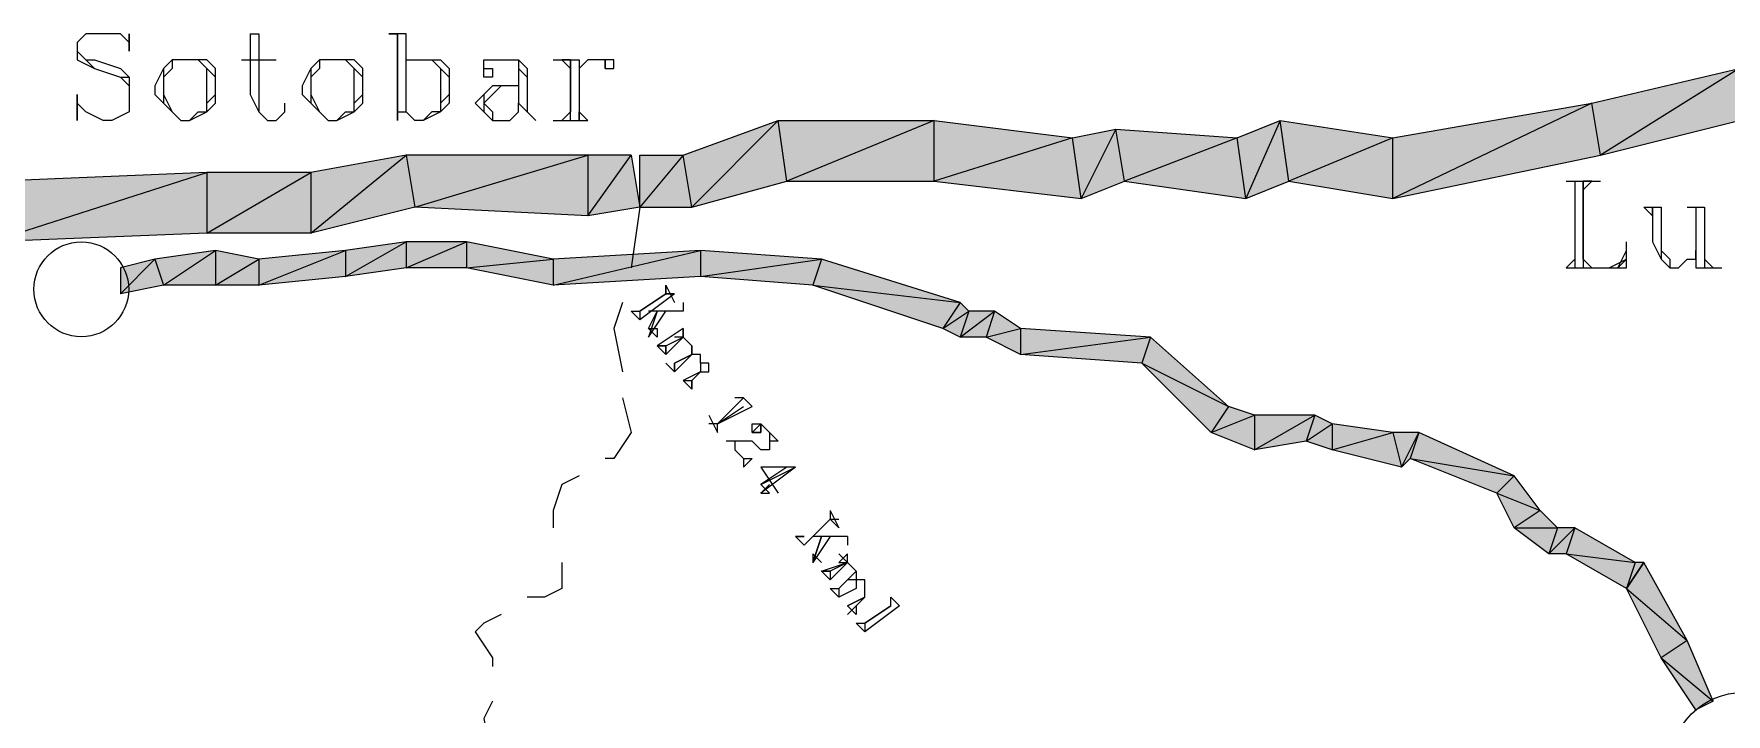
# Model space of a CAD drawing. Header units: millimetres. Extents: x 658 to 813, y 806 to 883.
# Drawn here: x 787.91 to 788.504, y 865.043 to 865.281 of the extents above; entities that cross this region are included whole.
import ezdxf

# ---------------------------------------------------------------- set-up
doc = ezdxf.new("R2010")
doc.units = ezdxf.units.MM
doc.header["$LTSCALE"] = 0.1
doc.linetypes.add('atContinuous2', pattern=[0])
for name, color, linetype in [('BATKAB', 7, 'Continuous'), ('KLEKTOR2', 7, 'Continuous'), ('pantai1', 7, 'Continuous'), ('SYMBOL', 7, 'Continuous'), ('TEXT', 8, 'Continuous'), ('zat_Mask_solid', 7, 'Continuous')]:
    doc.layers.add(name, color=color, linetype=linetype)

msp = doc.modelspace()

# ---------------------------------------------------------------- hatches: boundary and pattern name
at = {"layer": 'KLEKTOR2'}
h = msp.add_hatch(color=7, dxfattribs=at)
h.paths.add_polyline_path([(788.01912, 865.20535), (788.01912, 865.19623), (788.0404, 865.20839)], flags=17)
h.paths.add_polyline_path([(788.01912, 865.19623), (788.0404, 865.20839), (788.0404, 865.19927)], flags=17)
h = msp.add_hatch(color=7, dxfattribs=at)
h.paths.add_polyline_path([(788.0404, 865.20839), (788.0404, 865.19927), (788.06168, 865.20839)], flags=16)
h.paths.add_polyline_path([(788.0404, 865.19927), (788.06168, 865.20839), (788.06168, 865.19927)])
h = msp.add_hatch(color=7, dxfattribs=at)
h.paths.add_polyline_path([(787.94008, 865.19927), (787.94008, 865.19015), (787.95224, 865.20231)], flags=17)
h.paths.add_polyline_path([(787.94008, 865.19015), (787.95224, 865.20231), (787.95528, 865.19319)])
h = msp.add_hatch(color=7, dxfattribs=at)
h.paths.add_polyline_path([(787.95224, 865.20231), (787.95528, 865.19319), (787.97352, 865.20535)])
h.paths.add_polyline_path([(787.95528, 865.19319), (787.97352, 865.20535), (787.97352, 865.19319)], flags=17)
h = msp.add_hatch(color=7, dxfattribs=at)
h.paths.add_polyline_path([(787.97352, 865.20535), (787.97352, 865.19319), (787.98872, 865.20231)])
h.paths.add_polyline_path([(787.97352, 865.19319), (787.98872, 865.20231), (787.98872, 865.19319)], flags=17)
h = msp.add_hatch(color=7, dxfattribs=at)
h.paths.add_polyline_path([(787.98872, 865.20231), (787.98872, 865.19319), (788.01912, 865.20535)], flags=17)
h.paths.add_polyline_path([(787.98872, 865.19319), (788.01912, 865.20535), (788.01912, 865.19623)], flags=17)
h = msp.add_hatch(color=7, dxfattribs=at)
h.paths.add_polyline_path([(788.09208, 865.20231), (788.09208, 865.19319), (788.14376, 865.20535)], flags=17)
h.paths.add_polyline_path([(788.09208, 865.19319), (788.14376, 865.20535), (788.14376, 865.19623)], flags=17)
h = msp.add_hatch(color=7, dxfattribs=at)
h.paths.add_polyline_path([(788.238, 865.18407), (788.23496, 865.17495), (788.24712, 865.18407)], flags=16)
h.paths.add_polyline_path([(788.23496, 865.17495), (788.24712, 865.18407), (788.24408, 865.17495)])
h = msp.add_hatch(color=7, dxfattribs=at)
h.paths.add_polyline_path([(788.33832, 865.14758), (788.33832, 865.13542), (788.3596, 865.14758)], flags=16)
h.paths.add_polyline_path([(788.33832, 865.13542), (788.3596, 865.14758), (788.35656, 865.13846)])
h = msp.add_hatch(color=7, dxfattribs=at)
h.paths.add_polyline_path([(788.38696, 865.1415), (788.39, 865.12934), (788.39608, 865.1415)])
h.paths.add_polyline_path([(788.39, 865.12934), (788.39608, 865.1415), (788.39304, 865.13238)], flags=17)
h = msp.add_hatch(color=7, dxfattribs=at)
h.paths.add_polyline_path([(788.44472, 865.10806), (788.44168, 865.09894), (788.45081, 865.10806)], flags=16)
h.paths.add_polyline_path([(788.44168, 865.09894), (788.45081, 865.10806), (788.44777, 865.09894)])
for points in [[(788.47513, 865.0959), (788.46905, 865.08678), (788.49033, 865.06854)], [(788.46905, 865.08678), (788.49033, 865.06854), (788.48121, 865.06246)], [(788.49033, 865.06854), (788.48121, 865.06246), (788.49945, 865.04726)], [(788.48121, 865.06246), (788.49945, 865.04726), (788.49337, 865.04422)]]:
    msp.add_hatch(color=7, dxfattribs=at).paths.add_polyline_path(points)
at = {"layer": 'pantai1'}
h = msp.add_hatch(color=7, dxfattribs=at)
h.paths.add_polyline_path([(788.50857, 865.25095), (788.50857, 865.26919), (788.45993, 865.23879)], flags=17)
h.paths.add_polyline_path([(788.50857, 865.26919), (788.45993, 865.23879), (788.45689, 865.25703)])
h = msp.add_hatch(color=7, dxfattribs=at)
h.paths.add_polyline_path([(788.45993, 865.23879), (788.45689, 865.25703), (788.38696, 865.22359)])
h.paths.add_polyline_path([(788.45689, 865.25703), (788.38696, 865.22359), (788.38696, 865.24487)], flags=17)
h = msp.add_hatch(color=7, dxfattribs=at)
h.paths.add_polyline_path([(788.22584, 865.22967), (788.22584, 865.25095), (788.17416, 865.22967)], flags=17)
h.paths.add_polyline_path([(788.22584, 865.25095), (788.17416, 865.22967), (788.17112, 865.25095)])
h = msp.add_hatch(color=7, dxfattribs=at)
h.paths.add_polyline_path([(788.00696, 865.23271), (788.00696, 865.21143), (788.0404, 865.23879)], flags=17)
h.paths.add_polyline_path([(788.00696, 865.21143), (788.0404, 865.23879), (788.04344, 865.22055)])
h = msp.add_hatch(color=7, dxfattribs=at)
h.paths.add_polyline_path([(788.10424, 865.23879), (788.10424, 865.21751), (788.11944, 865.23879)], flags=16)
h.paths.add_polyline_path([(788.10424, 865.21751), (788.11944, 865.23879), (788.12248, 865.22055)])
h = msp.add_hatch(color=7, dxfattribs=at)
h.paths.add_polyline_path([(788.14072, 865.22055), (788.13768, 865.23879), (788.12248, 865.22055)])
h.paths.add_polyline_path([(788.13768, 865.23879), (788.12248, 865.22055), (788.12248, 865.23879)], flags=17)
h = msp.add_hatch(color=7, dxfattribs=at)
h.paths.add_polyline_path([(787.89752, 865.22967), (787.89448, 865.20839), (787.97048, 865.23271)], flags=17)
h.paths.add_polyline_path([(787.89448, 865.20839), (787.97048, 865.23271), (787.97048, 865.21143)], flags=17)
h = msp.add_hatch(color=7, dxfattribs=at)
h.paths.add_polyline_path([(787.97048, 865.23271), (787.97048, 865.21143), (788.00696, 865.23271)], flags=16)
h.paths.add_polyline_path([(787.97048, 865.21143), (788.00696, 865.23271), (788.00696, 865.21143)])
at = {"layer": 'zat_Mask_solid'}
for points in [[(788.17112, 865.25095), (788.14072, 865.22055), (788.13768, 865.23879)], [(788.17416, 865.22967), (788.17112, 865.25095), (788.14072, 865.22055)], [(788.27448, 865.24487), (788.22584, 865.22967), (788.22584, 865.25095)], [(788.34744, 865.25095), (788.33528, 865.22359), (788.33224, 865.24487)], [(788.35048, 865.22967), (788.34744, 865.25095), (788.33528, 865.22359)], [(788.38696, 865.24487), (788.35048, 865.22967), (788.34744, 865.25095)], [(788.27752, 865.22359), (788.27448, 865.24487), (788.22584, 865.22967)], [(788.28968, 865.24791), (788.27752, 865.22359), (788.27448, 865.24487)], [(788.29272, 865.22967), (788.28968, 865.24791), (788.27752, 865.22359)], [(788.33224, 865.24487), (788.29272, 865.22967), (788.28968, 865.24791)], [(788.33528, 865.22359), (788.33224, 865.24487), (788.29272, 865.22967)], [(788.38696, 865.22359), (788.38696, 865.24487), (788.35048, 865.22967)], [(788.0404, 865.23879), (788.04344, 865.22055), (788.10424, 865.23879)], [(788.04344, 865.22055), (788.10424, 865.23879), (788.10424, 865.21751)], [(788.06168, 865.20839), (788.06168, 865.19927), (788.09208, 865.20231)], [(788.06168, 865.19927), (788.09208, 865.20231), (788.09208, 865.19319)], [(788.14376, 865.20535), (788.14376, 865.19623), (788.18632, 865.20231)], [(788.14376, 865.19623), (788.18632, 865.20231), (788.18328, 865.19319)], [(788.18632, 865.20231), (788.18328, 865.19319), (788.23496, 865.18711)], [(788.18328, 865.19319), (788.23496, 865.18711), (788.22888, 865.17799)], [(788.23496, 865.18711), (788.22888, 865.17799), (788.238, 865.18407)], [(788.22888, 865.17799), (788.238, 865.18407), (788.23496, 865.17495)], [(788.24712, 865.18407), (788.24408, 865.17495), (788.25624, 865.17799)], [(788.24408, 865.17495), (788.25624, 865.17799), (788.25624, 865.16887)], [(788.25624, 865.17799), (788.25624, 865.16887), (788.30184, 865.17495)], [(788.25624, 865.16887), (788.30184, 865.17495), (788.2988, 865.16583)], [(788.30184, 865.17495), (788.2988, 865.16583), (788.3292, 865.15062)], [(788.2988, 865.16583), (788.3292, 865.15062), (788.32312, 865.1415)], [(788.3292, 865.15062), (788.32312, 865.1415), (788.33832, 865.14758)], [(788.32312, 865.1415), (788.33832, 865.14758), (788.33832, 865.13542)], [(788.3596, 865.14758), (788.35656, 865.13846), (788.36568, 865.14454)], [(788.35656, 865.13846), (788.36568, 865.14454), (788.36568, 865.13542)], [(788.36568, 865.14454), (788.36568, 865.13542), (788.38696, 865.1415)], [(788.36568, 865.13542), (788.38696, 865.1415), (788.39, 865.12934)], [(788.39608, 865.1415), (788.39304, 865.13238), (788.42952, 865.1263)], [(788.39304, 865.13238), (788.42952, 865.1263), (788.42344, 865.12022)], [(788.42952, 865.1263), (788.42344, 865.12022), (788.43864, 865.11414)], [(788.42344, 865.12022), (788.43864, 865.11414), (788.42952, 865.10806)], [(788.43864, 865.11414), (788.42952, 865.10806), (788.44472, 865.10806)], [(788.42952, 865.10806), (788.44472, 865.10806), (788.44168, 865.09894)], [(788.45081, 865.10806), (788.44777, 865.09894), (788.47209, 865.0959)], [(788.44777, 865.09894), (788.47209, 865.0959), (788.46905, 865.08678)], [(788.47209, 865.0959), (788.46905, 865.08678), (788.47513, 865.0959)]]:
    msp.add_hatch(color=7, dxfattribs=at).paths.add_polyline_path(points)

# ---------------------------------------------------------------- linework, layer by layer
at = {"layer": 'BATKAB', "color": 7}
for points in [[(788.12248, 865.22055), (788.11944, 865.19927)], [(788.1164, 865.18711), (788.11336, 865.17799), (788.1164, 865.16278)], [(788.1164, 865.15366), (788.11944, 865.1415), (788.11336, 865.13238), (788.11032, 865.13238)], [(788.1012, 865.1263), (788.09512, 865.12326), (788.09208, 865.11414), (788.09208, 865.10806)], [(788.09512, 865.0959), (788.09512, 865.08678), (788.08904, 865.08374), (788.08296, 865.08374)], [(788.07384, 865.07766), (788.06776, 865.07462), (788.06472, 865.07158), (788.0708, 865.06246), (788.0708, 865.05942)], [(788.0708, 865.04726), (788.06776, 865.04118), (788.0708, 865.02598)]]:
    msp.add_lwpolyline(points, dxfattribs=at)
at = {"layer": 'KLEKTOR2', "color": 7}
for points in [[(788.01912, 865.20535), (788.01912, 865.19623), (788.0404, 865.20839), (788.01912, 865.20535)], [(788.01912, 865.19623), (788.0404, 865.20839), (788.0404, 865.19927), (788.01912, 865.19623)], [(788.0404, 865.20839), (788.0404, 865.19927), (788.06168, 865.20839), (788.0404, 865.20839)], [(788.0404, 865.19927), (788.06168, 865.20839), (788.06168, 865.19927), (788.0404, 865.19927)], [(788.06168, 865.20839), (788.06168, 865.19927), (788.09208, 865.20231), (788.06168, 865.20839)], [(787.94008, 865.19927), (787.94008, 865.19015), (787.95224, 865.20231), (787.94008, 865.19927)], [(787.94008, 865.19015), (787.95224, 865.20231), (787.95528, 865.19319), (787.94008, 865.19015)], [(787.95224, 865.20231), (787.95528, 865.19319), (787.97352, 865.20535), (787.95224, 865.20231)], [(787.95528, 865.19319), (787.97352, 865.20535), (787.97352, 865.19319), (787.95528, 865.19319)], [(787.97352, 865.20535), (787.97352, 865.19319), (787.98872, 865.20231), (787.97352, 865.20535)], [(787.97352, 865.19319), (787.98872, 865.20231), (787.98872, 865.19319), (787.97352, 865.19319)], [(787.98872, 865.20231), (787.98872, 865.19319), (788.01912, 865.20535), (787.98872, 865.20231)], [(787.98872, 865.19319), (788.01912, 865.20535), (788.01912, 865.19623), (787.98872, 865.19319)], [(788.06168, 865.19927), (788.09208, 865.20231), (788.09208, 865.19319), (788.06168, 865.19927)], [(788.09208, 865.20231), (788.09208, 865.19319), (788.14376, 865.20535), (788.09208, 865.20231)], [(788.09208, 865.19319), (788.14376, 865.20535), (788.14376, 865.19623), (788.09208, 865.19319)], [(788.14376, 865.20535), (788.14376, 865.19623), (788.18632, 865.20231), (788.14376, 865.20535)], [(788.14376, 865.19623), (788.18632, 865.20231), (788.18328, 865.19319), (788.14376, 865.19623)], [(788.18632, 865.20231), (788.18328, 865.19319), (788.23496, 865.18711), (788.18632, 865.20231)], [(788.18328, 865.19319), (788.23496, 865.18711), (788.22888, 865.17799), (788.18328, 865.19319)], [(788.23496, 865.18711), (788.22888, 865.17799), (788.238, 865.18407), (788.23496, 865.18711)], [(788.22888, 865.17799), (788.238, 865.18407), (788.23496, 865.17495), (788.22888, 865.17799)], [(788.238, 865.18407), (788.23496, 865.17495), (788.24712, 865.18407), (788.238, 865.18407)], [(788.23496, 865.17495), (788.24712, 865.18407), (788.24408, 865.17495), (788.23496, 865.17495)], [(788.24712, 865.18407), (788.24408, 865.17495), (788.25624, 865.17799), (788.24712, 865.18407)], [(788.24408, 865.17495), (788.25624, 865.17799), (788.25624, 865.16887), (788.24408, 865.17495)], [(788.25624, 865.17799), (788.25624, 865.16887), (788.30184, 865.17495), (788.25624, 865.17799)], [(788.25624, 865.16887), (788.30184, 865.17495), (788.2988, 865.16583), (788.25624, 865.16887)], [(788.30184, 865.17495), (788.2988, 865.16583), (788.3292, 865.15062), (788.30184, 865.17495)], [(788.2988, 865.16583), (788.3292, 865.15062), (788.32312, 865.1415), (788.2988, 865.16583)], [(788.3292, 865.15062), (788.32312, 865.1415), (788.33832, 865.14758), (788.3292, 865.15062)], [(788.32312, 865.1415), (788.33832, 865.14758), (788.33832, 865.13542), (788.32312, 865.1415)], [(788.33832, 865.14758), (788.33832, 865.13542), (788.3596, 865.14758), (788.33832, 865.14758)], [(788.33832, 865.13542), (788.3596, 865.14758), (788.35656, 865.13846), (788.33832, 865.13542)], [(788.3596, 865.14758), (788.35656, 865.13846), (788.36568, 865.14454), (788.3596, 865.14758)], [(788.35656, 865.13846), (788.36568, 865.14454), (788.36568, 865.13542), (788.35656, 865.13846)], [(788.36568, 865.14454), (788.36568, 865.13542), (788.38696, 865.1415), (788.36568, 865.14454)], [(788.36568, 865.13542), (788.38696, 865.1415), (788.39, 865.12934), (788.36568, 865.13542)], [(788.38696, 865.1415), (788.39, 865.12934), (788.39608, 865.1415), (788.38696, 865.1415)], [(788.39, 865.12934), (788.39608, 865.1415), (788.39304, 865.13238), (788.39, 865.12934)], [(788.39608, 865.1415), (788.39304, 865.13238), (788.42952, 865.1263), (788.39608, 865.1415)], [(788.39304, 865.13238), (788.42952, 865.1263), (788.42344, 865.12022), (788.39304, 865.13238)], [(788.42952, 865.1263), (788.42344, 865.12022), (788.43864, 865.11414), (788.42952, 865.1263)], [(788.42344, 865.12022), (788.43864, 865.11414), (788.42952, 865.10806), (788.42344, 865.12022)], [(788.43864, 865.11414), (788.42952, 865.10806), (788.44472, 865.10806), (788.43864, 865.11414)], [(788.42952, 865.10806), (788.44472, 865.10806), (788.44168, 865.09894), (788.42952, 865.10806)], [(788.44472, 865.10806), (788.44168, 865.09894), (788.45081, 865.10806), (788.44472, 865.10806)], [(788.44168, 865.09894), (788.45081, 865.10806), (788.44777, 865.09894), (788.44168, 865.09894)], [(788.45081, 865.10806), (788.44777, 865.09894), (788.47209, 865.0959), (788.45081, 865.10806)], [(788.44777, 865.09894), (788.47209, 865.0959), (788.46905, 865.08678), (788.44777, 865.09894)], [(788.47209, 865.0959), (788.46905, 865.08678), (788.47513, 865.0959), (788.47209, 865.0959)], [(788.47513, 865.0959), (788.46905, 865.08678), (788.49033, 865.06854), (788.47513, 865.0959)], [(788.46905, 865.08678), (788.49033, 865.06854), (788.48121, 865.06246), (788.46905, 865.08678)], [(788.49033, 865.06854), (788.48121, 865.06246), (788.49945, 865.04726), (788.49033, 865.06854)], [(788.48121, 865.06246), (788.49945, 865.04726), (788.49337, 865.04422), (788.48121, 865.06246)]]:
    msp.add_lwpolyline(points, dxfattribs=at)
at = {"layer": 'pantai1', "color": 7}
for points in [[(788.50857, 865.26919), (788.45993, 865.23879), (788.45689, 865.25703), (788.50857, 865.26919)], [(788.50857, 865.25095), (788.50857, 865.26919), (788.45993, 865.23879), (788.50857, 865.25095)], [(788.45993, 865.23879), (788.45689, 865.25703), (788.38696, 865.22359), (788.45993, 865.23879)], [(788.45689, 865.25703), (788.38696, 865.22359), (788.38696, 865.24487), (788.45689, 865.25703)], [(788.17112, 865.25095), (788.14072, 865.22055), (788.13768, 865.23879), (788.17112, 865.25095)], [(788.17416, 865.22967), (788.17112, 865.25095), (788.14072, 865.22055), (788.17416, 865.22967)], [(788.22584, 865.25095), (788.17416, 865.22967), (788.17112, 865.25095), (788.22584, 865.25095)], [(788.22584, 865.22967), (788.22584, 865.25095), (788.17416, 865.22967), (788.22584, 865.22967)], [(788.27448, 865.24487), (788.22584, 865.22967), (788.22584, 865.25095), (788.27448, 865.24487)], [(788.34744, 865.25095), (788.33528, 865.22359), (788.33224, 865.24487), (788.34744, 865.25095)], [(788.35048, 865.22967), (788.34744, 865.25095), (788.33528, 865.22359), (788.35048, 865.22967)], [(788.38696, 865.24487), (788.35048, 865.22967), (788.34744, 865.25095), (788.38696, 865.24487)], [(788.27752, 865.22359), (788.27448, 865.24487), (788.22584, 865.22967), (788.27752, 865.22359)], [(788.28968, 865.24791), (788.27752, 865.22359), (788.27448, 865.24487), (788.28968, 865.24791)], [(788.29272, 865.22967), (788.28968, 865.24791), (788.27752, 865.22359), (788.29272, 865.22967)], [(788.33224, 865.24487), (788.29272, 865.22967), (788.28968, 865.24791), (788.33224, 865.24487)], [(788.33528, 865.22359), (788.33224, 865.24487), (788.29272, 865.22967), (788.33528, 865.22359)], [(788.38696, 865.22359), (788.38696, 865.24487), (788.35048, 865.22967), (788.38696, 865.22359)], [(788.00696, 865.23271), (788.00696, 865.21143), (788.0404, 865.23879), (788.00696, 865.23271)], [(788.00696, 865.21143), (788.0404, 865.23879), (788.04344, 865.22055), (788.00696, 865.21143)], [(788.0404, 865.23879), (788.04344, 865.22055), (788.10424, 865.23879), (788.0404, 865.23879)], [(788.04344, 865.22055), (788.10424, 865.23879), (788.10424, 865.21751), (788.04344, 865.22055)], [(788.10424, 865.23879), (788.10424, 865.21751), (788.11944, 865.23879), (788.10424, 865.23879)], [(788.10424, 865.21751), (788.11944, 865.23879), (788.12248, 865.22055), (788.10424, 865.21751)], [(788.14072, 865.22055), (788.13768, 865.23879), (788.12248, 865.22055), (788.14072, 865.22055)], [(788.13768, 865.23879), (788.12248, 865.22055), (788.12248, 865.23879), (788.13768, 865.23879)], [(787.89752, 865.22967), (787.89448, 865.20839), (787.97048, 865.23271), (787.89752, 865.22967)], [(787.89448, 865.20839), (787.97048, 865.23271), (787.97048, 865.21143), (787.89448, 865.20839)], [(787.97048, 865.23271), (787.97048, 865.21143), (788.00696, 865.23271), (787.97048, 865.23271)], [(787.97048, 865.21143), (788.00696, 865.23271), (788.00696, 865.21143), (787.97048, 865.21143)]]:
    msp.add_lwpolyline(points, dxfattribs=at)
at = {"layer": 'SYMBOL', "color": 7, "linetype": 'atContinuous2'}
for centre, radius in [((787.92637, 865.19174), 0.01664), ((788.51004, 865.02458), 0.02572)]:
    msp.add_circle(centre, radius, dxfattribs=at)
at = {"layer": 'TEXT', "color": 7}
for points in [[(787.94312, 865.27831), (787.94312, 865.28135), (787.94312, 865.27527), (787.94312, 865.27831), (787.94008, 865.28135), (787.93704, 865.28135), (787.93096, 865.28135), (787.92792, 865.28135), (787.92488, 865.27831), (787.92488, 865.27527), (787.92488, 865.27223), (787.93096, 865.26919), (787.94008, 865.26615), (787.94312, 865.26311), (787.94312, 865.26007), (787.94312, 865.25703), (787.94312, 865.25399)], [(787.92792, 865.28135), (787.92488, 865.27831), (787.92488, 865.27527), (787.92792, 865.27223), (787.93096, 865.27223), (787.94008, 865.26919), (787.94312, 865.26615), (787.94312, 865.26311), (787.94312, 865.25703), (787.94312, 865.25399), (787.93704, 865.25095), (787.934, 865.25095), (787.92792, 865.25399), (787.92488, 865.25703), (787.92488, 865.26007), (787.92488, 865.25095), (787.92488, 865.25703)], [(787.98568, 865.28135), (787.98568, 865.26007), (787.98872, 865.25399), (787.99176, 865.25095), (787.9948, 865.25095), (787.99784, 865.25399), (787.99784, 865.25703)], [(787.98568, 865.28135), (787.98872, 865.28135), (787.98872, 865.25703), (787.98872, 865.25399), (787.99176, 865.25095)], [(787.98872, 865.28135), (787.98872, 865.25703), (787.98872, 865.25399)], [(788.03736, 865.25399), (788.03736, 865.28135), (788.03736, 865.25095), (788.03736, 865.25399), (788.0404, 865.25399), (788.0404, 865.28135), (788.03432, 865.28135)], [(788.03432, 865.28135), (788.03736, 865.28135)], [(787.92488, 865.27527), (787.92792, 865.27223), (787.93096, 865.26919), (787.94008, 865.26615), (787.94312, 865.26615), (787.94312, 865.26311)], [(787.96136, 865.27223), (787.95832, 865.27223), (787.95528, 865.26919), (787.95224, 865.26311), (787.95224, 865.26007), (787.95528, 865.25703), (787.95832, 865.25399), (787.96136, 865.25095), (787.9644, 865.25095), (787.97048, 865.25399), (787.97352, 865.25703), (787.97352, 865.26007), (787.97352, 865.26311), (787.97352, 865.26919), (787.97048, 865.27223), (787.9644, 865.27223), (787.96136, 865.27223)], [(787.96136, 865.27223), (787.95832, 865.27223), (787.95832, 865.26919), (787.95528, 865.26615), (787.95528, 865.26007), (787.95832, 865.25399), (787.96136, 865.25095)], [(787.95528, 865.26919), (787.95528, 865.26615), (787.95528, 865.26007), (787.95528, 865.25703)], [(787.9644, 865.25095), (787.96744, 865.25399), (787.97048, 865.25399), (787.97048, 865.26007), (787.97048, 865.26615), (787.97048, 865.26919), (787.96744, 865.27223), (787.9644, 865.27223)], [(787.97048, 865.25703), (787.97352, 865.26007), (787.97352, 865.26615), (787.97048, 865.26919)], [(787.98264, 865.27223), (787.9948, 865.27223)], [(788.01304, 865.27223), (788.01, 865.27223), (788.00696, 865.26919), (788.00392, 865.26311), (788.00392, 865.26007), (788.00696, 865.25703), (788.01, 865.25399), (788.01304, 865.25095), (788.01608, 865.25095), (788.02216, 865.25399), (788.0252, 865.25703), (788.0252, 865.26007), (788.0252, 865.26311), (788.0252, 865.26919), (788.02216, 865.27223), (788.01608, 865.27223), (788.01304, 865.27223)], [(788.01304, 865.27223), (788.01, 865.27223), (788.01, 865.26919), (788.00696, 865.26615), (788.00696, 865.26007), (788.01, 865.25399), (788.01304, 865.25095)], [(788.00696, 865.26919), (788.00696, 865.26615), (788.00696, 865.26007), (788.00696, 865.25703)], [(788.01608, 865.25095), (788.01912, 865.25399), (788.02216, 865.25399), (788.02216, 865.26007), (788.02216, 865.26615), (788.02216, 865.26919), (788.01912, 865.27223), (788.01608, 865.27223)], [(788.02216, 865.25703), (788.0252, 865.26007), (788.0252, 865.26615), (788.02216, 865.26919)], [(788.0404, 865.26919), (788.0404, 865.27223), (788.04344, 865.27223), (788.04648, 865.27223), (788.05256, 865.27223), (788.0556, 865.26919), (788.0556, 865.26311), (788.0556, 865.26007), (788.0556, 865.25703), (788.05256, 865.25399), (788.04648, 865.25095), (788.04344, 865.25095), (788.0404, 865.25399), (788.0404, 865.25703)], [(788.04648, 865.27223), (788.04952, 865.27223), (788.05256, 865.26919), (788.05256, 865.26615), (788.05256, 865.26007), (788.05256, 865.25399), (788.04952, 865.25399), (788.04648, 865.25095)], [(788.05256, 865.26919), (788.0556, 865.26615), (788.0556, 865.26007), (788.05256, 865.25703)], [(788.06776, 865.26919), (788.0708, 865.26919), (788.0708, 865.26615), (788.06776, 865.26615), (788.06776, 865.26919), (788.06776, 865.27223), (788.0708, 865.27223), (788.07688, 865.27223), (788.07992, 865.27223), (788.08296, 865.26919), (788.08296, 865.26615), (788.08296, 865.25703), (788.08296, 865.25399), (788.086, 865.25095)], [(788.07688, 865.27223), (788.07992, 865.27223), (788.07992, 865.26919), (788.07992, 865.25703), (788.08296, 865.25399), (788.086, 865.25095)], [(788.07992, 865.26919), (788.08296, 865.26615), (788.08296, 865.25703), (788.08296, 865.25399)], [(788.09208, 865.27223), (788.1012, 865.27223), (788.1012, 865.25095)], [(788.09816, 865.27223), (788.09512, 865.27223), (788.09816, 865.26919)], [(788.09816, 865.25095), (788.09816, 865.27223), (788.09816, 865.25399)], [(788.11032, 865.26919), (788.11032, 865.27223), (788.11032, 865.26919), (788.11336, 865.26919), (788.11336, 865.27223), (788.11032, 865.27223), (788.10728, 865.27223), (788.10424, 865.27223), (788.1012, 865.26919), (788.1012, 865.26311)], [(788.07992, 865.26615), (788.07992, 865.26311), (788.0708, 865.26311), (788.06776, 865.26007), (788.06472, 865.25703), (788.06776, 865.25399), (788.0708, 865.25095), (788.07688, 865.25095), (788.07992, 865.25399), (788.07992, 865.25703)], [(788.07992, 865.26311), (788.07384, 865.26311), (788.0708, 865.26007), (788.06776, 865.25703), (788.0708, 865.25399), (788.0708, 865.25095)], [(788.06776, 865.26007), (788.06776, 865.25703), (788.06776, 865.25399)], [(788.09208, 865.25095), (788.10424, 865.25095)], [(788.09816, 865.25399), (788.09512, 865.25095), (788.09816, 865.25399)], [(788.1012, 865.25095), (788.1012, 865.25399), (788.10424, 865.25095)], [(788.44777, 865.22967), (788.45993, 865.22967)], [(788.44777, 865.22967), (788.45081, 865.22967), (788.45081, 865.22663)], [(788.45081, 865.22967), (788.45081, 865.19927)], [(788.45385, 865.20231), (788.45385, 865.22967), (788.45385, 865.19927)], [(788.45385, 865.22663), (788.45689, 865.22967), (788.45385, 865.22967)], [(788.47513, 865.22055), (788.48121, 865.22055), (788.48121, 865.20535), (788.48425, 865.20231), (788.48425, 865.19927)], [(788.47513, 865.22055), (788.47817, 865.21751), (788.47817, 865.22055)], [(788.47817, 865.22055), (788.47817, 865.20839), (788.48121, 865.20231), (788.48425, 865.19927), (788.48729, 865.19927), (788.49033, 865.20231), (788.49337, 865.20231), (788.49337, 865.20535)], [(788.49033, 865.22055), (788.49641, 865.22055), (788.49641, 865.19927)], [(788.49337, 865.22055), (788.49337, 865.19927), (788.50249, 865.19927)], [(788.48121, 865.21751), (788.48121, 865.20535), (788.48121, 865.20231)], [(788.49641, 865.21751), (788.49641, 865.20231)], [(788.44777, 865.19927), (788.46905, 865.19927), (788.46905, 865.20839)], [(788.46905, 865.19927), (788.46905, 865.20839)], [(788.44777, 865.19927), (788.45081, 865.20231), (788.45081, 865.19927)], [(788.45385, 865.20231), (788.45689, 865.19927), (788.45385, 865.20231)], [(788.46297, 865.19927), (788.46905, 865.20231), (788.46601, 865.19927), (788.46905, 865.20535)], [(788.49641, 865.20231), (788.49945, 865.19927), (788.49641, 865.20231)], [(788.1316, 865.19015), (788.12248, 865.18407), (788.1316, 865.19015)], [(788.13464, 865.19015), (788.12248, 865.18103)], [(788.1316, 865.19319), (788.13464, 865.18711)], [(788.1316, 865.19319), (788.1316, 865.19015), (788.1316, 865.19319)], [(788.13464, 865.19015), (788.1316, 865.19015), (788.13464, 865.19015)], [(788.11944, 865.18407), (788.12248, 865.18103)], [(788.11944, 865.18407), (788.12248, 865.18407), (788.12248, 865.18103)], [(788.13768, 865.18407), (788.12552, 865.18407)], [(788.12552, 865.17799), (788.12856, 865.18407), (788.12552, 865.17495), (788.1316, 865.18407)], [(788.13768, 865.18711), (788.13768, 865.18407)], [(788.12552, 865.17799), (788.12856, 865.17495)], [(788.12552, 865.17799), (788.12856, 865.17799), (788.12856, 865.17495)], [(788.1316, 865.17191), (788.13768, 865.17495), (788.13768, 865.17799), (788.12856, 865.17191)], [(788.13768, 865.17799), (788.13768, 865.17495), (788.13768, 865.17799)], [(788.12856, 865.17191), (788.1316, 865.16887)], [(788.1316, 865.17191), (788.12856, 865.17191), (788.1316, 865.17191), (788.1316, 865.16887), (788.1316, 865.17191)], [(788.1316, 865.16887), (788.13768, 865.17495), (788.13464, 865.17495)], [(788.13768, 865.17495), (788.14072, 865.17191), (788.14072, 865.16887), (788.13464, 865.16278)], [(788.14376, 865.16278), (788.14072, 865.15974), (788.14376, 865.16278), (788.1468, 865.16278), (788.1468, 865.16583), (788.14376, 865.16583), (788.14376, 865.16887), (788.14072, 865.16887), (788.13464, 865.16583), (788.14072, 865.16887), (788.14072, 865.17191)], [(788.1316, 865.16583), (788.13464, 865.16278)], [(788.13464, 865.16583), (788.13464, 865.16278), (788.13464, 865.16583)], [(788.14376, 865.16583), (788.14376, 865.16278), (788.13768, 865.15974)], [(788.13768, 865.15974), (788.14072, 865.1567)], [(788.13768, 865.15974), (788.14072, 865.15974), (788.14072, 865.1567), (788.14072, 865.15974)], [(788.15896, 865.15366), (788.14984, 865.14454), (788.15896, 865.15062)], [(788.14984, 865.14454), (788.162, 865.15062), (788.15896, 865.15366), (788.15592, 865.15366)], [(788.1468, 865.14758), (788.14984, 865.1415), (788.14984, 865.14454), (788.1468, 865.14454)], [(788.16504, 865.14454), (788.162, 865.1415), (788.16504, 865.1415), (788.16504, 865.14454), (788.16504, 865.1415), (788.162, 865.1415), (788.162, 865.14454), (788.16504, 865.14454), (788.16808, 865.1415), (788.17112, 865.13846), (788.16808, 865.13846), (788.16808, 865.13542), (788.16504, 865.13542), (788.162, 865.13846), (788.15896, 865.13846), (788.15592, 865.13846), (788.15288, 865.13846)], [(788.16808, 865.1415), (788.16808, 865.13846), (788.16808, 865.13542), (788.16504, 865.13542), (788.162, 865.13846)], [(788.15592, 865.13846), (788.15592, 865.13542), (788.15896, 865.13238), (788.162, 865.13238)], [(788.16808, 865.13846), (788.16808, 865.13542), (788.16504, 865.13542)], [(788.15592, 865.13542), (788.15896, 865.13238), (788.15592, 865.13542)], [(788.15896, 865.13238), (788.15896, 865.12934), (788.162, 865.13238)], [(788.17416, 865.12934), (788.16504, 865.12326), (788.1772, 865.12934), (788.16504, 865.12022)], [(788.1772, 865.12934), (788.16504, 865.12934), (788.17112, 865.12022)], [(788.16808, 865.12326), (788.16504, 865.12022), (788.16808, 865.12022), (788.16504, 865.12326)], [(788.18936, 865.11414), (788.1924, 865.10806)], [(788.18936, 865.11414), (788.18936, 865.1111), (788.1924, 865.1111)], [(788.18936, 865.1111), (788.18024, 865.10198), (788.18936, 865.1111), (788.18024, 865.10198)], [(788.1924, 865.10806), (788.18936, 865.1111)], [(788.1772, 865.10502), (788.18024, 865.10198)], [(788.18024, 865.10502), (788.1772, 865.10502), (788.18024, 865.10502)], [(788.19544, 865.10502), (788.18328, 865.10502)], [(788.18632, 865.10502), (788.18328, 865.0959), (788.18632, 865.10502)], [(788.18936, 865.10502), (788.18328, 865.0959)], [(788.19544, 865.10502), (788.19544, 865.10198)], [(788.18328, 865.09894), (788.18632, 865.0959)], [(788.18328, 865.09894), (788.18328, 865.0959)], [(788.18632, 865.09286), (788.19544, 865.0959), (788.18936, 865.09286)], [(788.1924, 865.09894), (788.19544, 865.0959), (788.18936, 865.08982)], [(788.19544, 865.0959), (788.19544, 865.09894), (788.1924, 865.0959)], [(788.1924, 865.0959), (788.19544, 865.0959), (788.19848, 865.09286), (788.19848, 865.08982), (788.19848, 865.08678), (788.1924, 865.08374)], [(788.18632, 865.09286), (788.18936, 865.08982)], [(788.18936, 865.09286), (788.18632, 865.09286), (788.18936, 865.09286), (788.18936, 865.08982)], [(788.19544, 865.07766), (788.20152, 865.08374), (788.20152, 865.08678), (788.20152, 865.08982), (788.19848, 865.08982), (788.19544, 865.08982), (788.1924, 865.08678), (788.19544, 865.08982), (788.19848, 865.09286)], [(788.18936, 865.08678), (788.1924, 865.08374)], [(788.18936, 865.08678), (788.1924, 865.08678), (788.1924, 865.08374)], [(788.20152, 865.08374), (788.19544, 865.0807), (788.20152, 865.08374), (788.20152, 865.08678)], [(788.21064, 865.0807), (788.21064, 865.08374), (788.21368, 865.0807), (788.20152, 865.07158), (788.19848, 865.07462), (788.20152, 865.07462), (788.20152, 865.07158)], [(788.19544, 865.0807), (788.19848, 865.07766)], [(788.19848, 865.0807), (788.19848, 865.07766)], [(788.21064, 865.0807), (788.20152, 865.07462), (788.21064, 865.0807)]]:
    msp.add_lwpolyline(points, dxfattribs=at)

doc.saveas('drawing.dxf')
